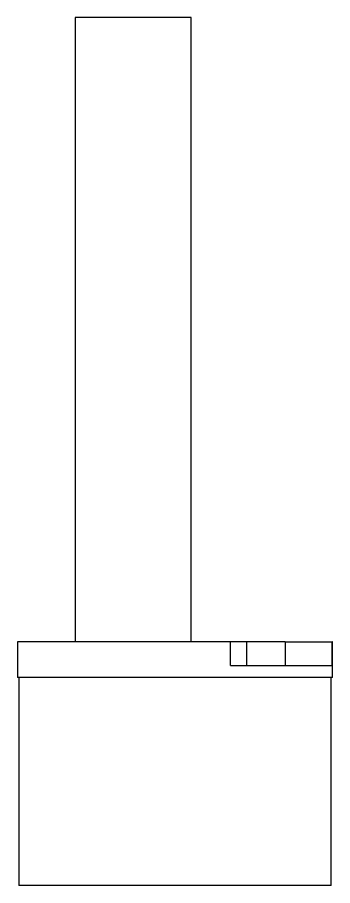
# Model space of a CAD drawing. Extents: x -681219 to -550379, y -242630 to -158199.
# Drawn here: x -603284.61 to -603274.01, y -232222.5 to -232193.3 of the extents above; entities that cross this region are included whole.
import ezdxf

# ---------------------------------------------------------------- set-up
doc = ezdxf.new("R2010")
doc.units = 0
doc.header["$LTSCALE"] = 1000
doc.layers.get('0').update_dxf_attribs({"linetype": 'CONTINUOUS'})

# ---------------------------------------------------------------- blocks, each defined once
blk = doc.blocks.new('CYPJ15001B0001XY_A_CYPJ1000_V_1')
at = {"color": 0, "linetype": 'ByBlock', "lineweight": -2}
for p, q in [((-567.1, -712.27), (-567.1, -712.283)), ((-565.9, -712.27), (-567.1, -712.27)), ((-566.3, -712.283), (-567.1, -712.283)), ((-567.1, -713.861), (-567.1, -712.283)), ((-566.3, -715.699), (-566.3, -712.283)), ((-565.9, -712.27), (-565.9, -722.87)), ((-558.9, -712.32), (-565.9, -712.32)), ((-558.9, -712.32), (-558.9, -722.82)), ((-567.1, -713.861), (-567.1, -715.15)), ((-567.1, -713.861), (-566.3, -713.861)), ((-567.1, -715.15), (-567.1, -715.699)), ((-566.3, -715.15), (-567.1, -715.15)), ((-566.3, -715.699), (-567.1, -715.699)), ((-567.1, -715.699), (-567.1, -722.87)), ((-588.1, -717.024), (-588.1, -720.924)), ((-567.1, -717.024), (-588.1, -717.024)), ((-588.1, -720.924), (-567.1, -720.924)), ((-567.1, -722.87), (-565.9, -722.87)), ((-565.9, -722.82), (-558.9, -722.82))]:
    blk.add_line(p, q, dxfattribs=at)

msp = doc.modelspace()

# ---------------------------------------------------------------- block references
at = {"color": 4, "rotation": 270}
msp.add_blockref('CYPJ15001B0001XY_A_CYPJ1000_V_1', (-602561.7373, -232781.3953), dxfattribs=at)

doc.saveas('drawing.dxf')
